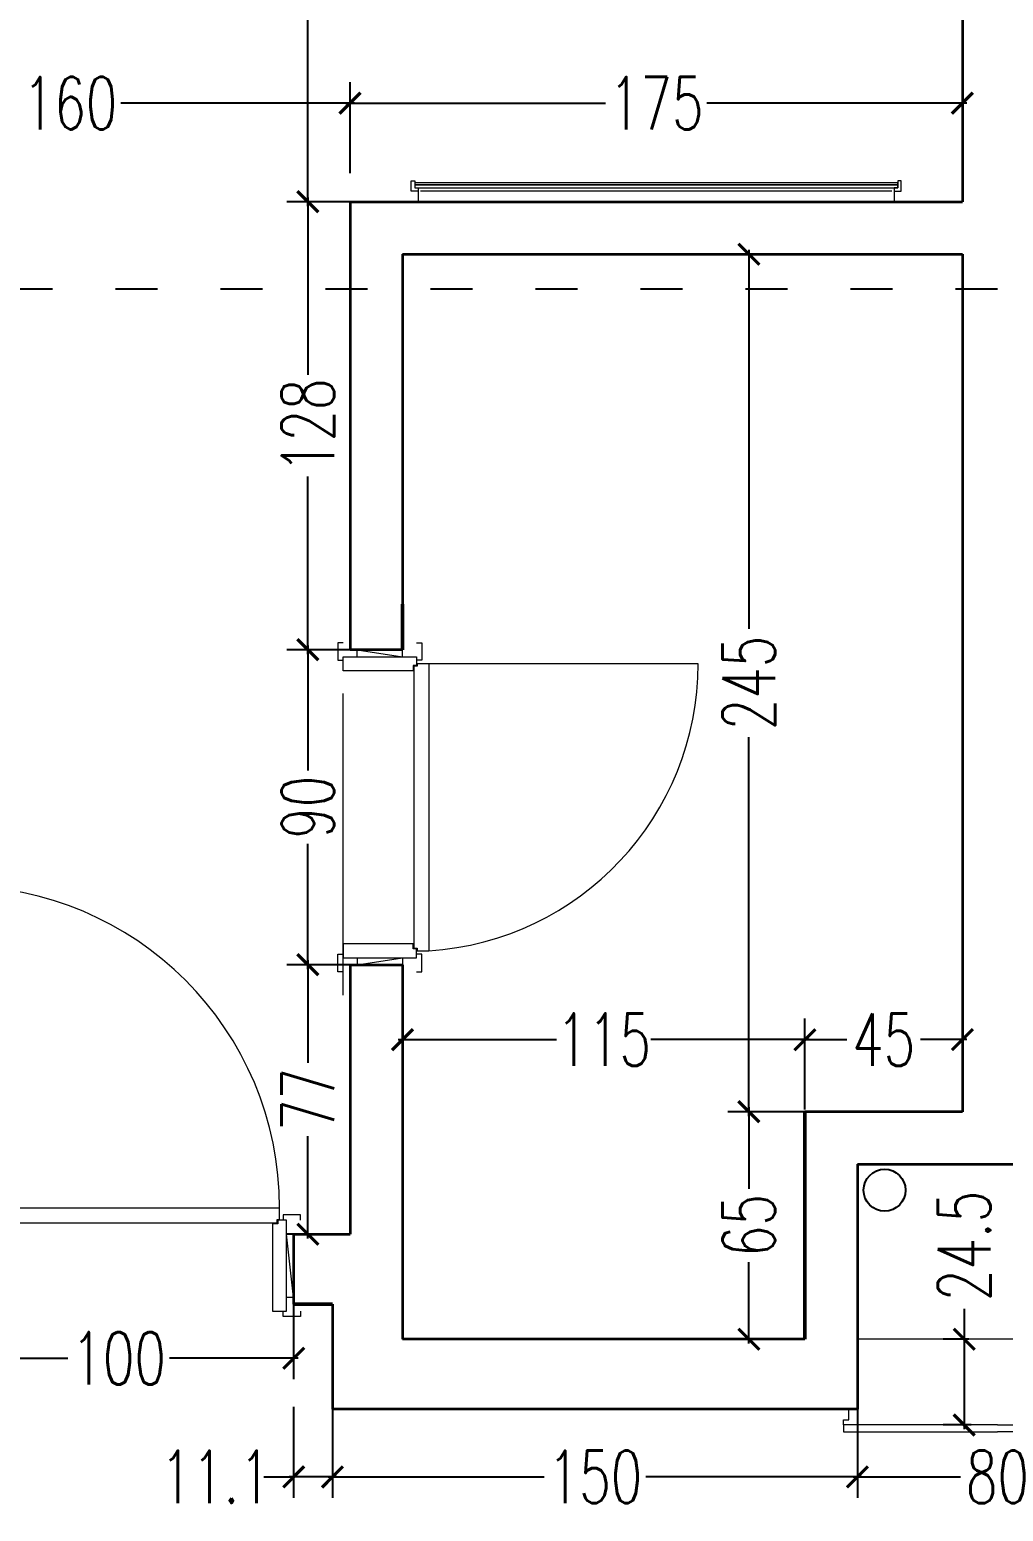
# Model space of a CAD drawing. Header units: centimetres. Extents: x -3207095 to 15275363, y -32656 to 4798027.
# Drawn here: x 695621.8 to 695900.1, y 4471648.6 to 4472072 of the extents above; entities that cross this region are included whole.
import ezdxf

# ---------------------------------------------------------------- set-up
doc = ezdxf.new("R2010")
doc.units = ezdxf.units.CM
doc.linetypes.add('ACAD_ISO03W100', pattern=[30, 12, -18])
doc.linetypes.add('DUZ', pattern=[500, 500])
doc.layers.get('0').update_dxf_attribs({"color": 1, "linetype": 'DUZ'})
for name, color, linetype in [('0 MC MAHAL', 94, 'Continuous'), ('DIM', 1, 'DUZ'), ('TESİSAT', 57, 'Continuous')]:
    doc.layers.add(name, color=color, linetype=linetype)
for name, color, linetype, lineweight in [('DUV', 220, 'Continuous', 50), ('DUVAR', 7, 'Continuous', 35), ('FE_MOBTEF.2', 33, 'Continuous', 18), ('KAPEN', 151, 'Continuous', 9)]:
    doc.layers.add(name, color=color, linetype=linetype, lineweight=lineweight)
doc.styles.add('DIM', font='ROMANSTW.SHX', dxfattribs={"width": 0.7})
doc.dimstyles.new('1_100', dxfattribs={"dimtxt": 15, "dimasz": 6, "dimexe": 6, "dimexo": 0, "dimgap": 2, "dimtad": 0, "dimdec": 1, "dimzin": 11, "dimdsep": 46, "dimtxsty": 'DIM', "dimblk": 'ARCHTICK', "dimcen": 3, "dimdle": 1.25, "dimclrt": 2, "dimadec": 0, "dimazin": 0, "dimtfac": 1.25, "dimtdec": 1, "dimtix": 1, "dimtofl": 0, "dimtmove": 1, "dimatfit": 3, "dimldrblk": 'ARCHTICK', "dimfxl": 20, "dimfxlon": 1, "dimtolj": 1, "dimtzin": 0, "dimarcsym": 0})

# ---------------------------------------------------------------- blocks, each defined once
blk = doc.blocks.new('new block')
at = {"layer": 'KAPEN'}
for p, q in [((105202.0528, 48261.8596), (105202.0198, 48261.8596)), ((105202.0528, 48261.8526), (105202.0528, 48261.8596)), ((105202.0628, 48261.8526), (105202.0528, 48261.8526)), ((105202.0628, 48261.0466), (105202.0628, 48261.8526)), ((105201.2498, 48261.0396), (105202.0528, 48261.0396)), ((105202.0528, 48261.0466), (105202.0628, 48261.0466)), ((105202.0528, 48261.0396), (105202.0528, 48261.0466))]:
    blk.add_line(p, q, dxfattribs=at)
for points in [[(105202.0548, 48261.9196), (105202.0398, 48261.9196), (105202.0398, 48261.8696), (105202.0548, 48261.8696)], [(105202.2648, 48261.9196), (105202.2798, 48261.9196), (105202.2798, 48261.8696), (105202.2648, 48261.8696)], [(105202.0198, 48261.0396), (105202.0198, 48261.8596)], [(105202.2248, 48261.8796), (105202.2248, 48261.8996), (105202.0948, 48261.8796), (105202.0948, 48261.8996)], [(105202.0548, 48260.9796), (105202.0398, 48260.9796), (105202.0398, 48261.0296), (105202.0548, 48261.0296)], [(105202.2248, 48261.0196), (105202.2248, 48260.9996), (105202.0948, 48261.0196), (105202.0948, 48260.9996)], [(105202.2648, 48260.9796), (105202.2798, 48260.9796), (105202.2798, 48261.0296), (105202.2648, 48261.0296)]]:
    blk.add_lwpolyline(points, dxfattribs=at)
for points in [[(105202.0548, 48261.8796), (105202.0548, 48261.8546), (105202.0648, 48261.8546), (105202.0648, 48261.8396), (105202.2648, 48261.8396), (105202.2648, 48261.8796)], [(105202.0548, 48261.0196), (105202.0548, 48261.0446), (105202.0648, 48261.0446), (105202.0648, 48261.0596), (105202.2648, 48261.0596), (105202.2648, 48261.0196)]]:
    blk.add_lwpolyline(points, close=True, dxfattribs=at)
blk.add_arc((105202.0715, 48261.0396), 0.8216, 93.6023, 180, dxfattribs=at)
blk = doc.blocks.new('K210')
for p, q in [((0.04, 0.985), (0.04, 0.032)), ((0.96, 0.032), (0.96, 0.065)), ((0.04, 0.032), (0.047, 0.032)), ((0.047, 0.032), (0.047, 0.022)), ((0.047, 0.022), (0.953, 0.022)), ((0.953, 0.032), (0.96, 0.032)), ((0.953, 0.022), (0.953, 0.032))]:
    blk.add_line(p, q)
for points in [[(-0.02, 0.03), (-0.02, 0.045), (0.03, 0.045), (0.03, 0.03)], [(0.04, 0.065), (0.96, 0.065)], [(1.02, 0.03), (1.02, 0.045), (0.97, 0.045), (0.97, 0.03)], [(0.02, -0.19), (0, -0.19), (0.02, -0.01), (0, -0.01)], [(0.98, -0.19), (1, -0.19), (0.98, -0.01), (1, -0.01)], [(-0.02, -0.23), (-0.02, -0.245), (0.03, -0.245), (0.03, -0.23)], [(1.02, -0.23), (1.02, -0.245), (0.97, -0.245), (0.97, -0.23)]]:
    blk.add_lwpolyline(points)
for points in [[(0.02, 0.03), (0.045, 0.03), (0.045, 0.02), (0.06, 0.02), (0.06, -0.23), (0.02, -0.23)], [(0.98, 0.03), (0.955, 0.03), (0.955, 0.02), (0.94, 0.02), (0.94, -0.23), (0.98, -0.23)]]:
    blk.add_lwpolyline(points, close=True)
blk.add_arc((0.04, 0.065), 0.92, 0, 90)
blk = doc.blocks.new('rgtkjıtdkfgölv')
at = {"layer": 'FE_MOBTEF.2'}
for p, q in [((104445.9076, 48877.9319), (104445.9076, 48877.9619)), ((104447.2679, 48877.9319), (104447.2679, 48877.9619)), ((104445.9079, 48877.9319), (104445.8879, 48877.9319)), ((104445.8879, 48877.9319), (104445.8879, 48877.9019)), ((104445.8879, 48877.9019), (104445.8979, 48877.9019)), ((104445.8979, 48877.9139), (104445.8979, 48877.9219)), ((104445.8979, 48877.9219), (104447.2779, 48877.9219)), ((104445.8979, 48877.9219), (104445.9079, 48877.9219)), ((104445.8979, 48877.9019), (104445.8979, 48877.9219)), ((104445.8979, 48877.9079), (104445.8979, 48877.9139)), ((104445.8979, 48877.9139), (104447.2779, 48877.9139)), ((104447.2779, 48877.9139), (104445.8979, 48877.9139)), ((104447.2779, 48877.9079), (104445.8979, 48877.9079)), ((104445.9079, 48877.9219), (104445.9079, 48877.9319)), ((104447.2612, 48877.9319), (104445.9143, 48877.9319)), ((104447.2679, 48877.9319), (104447.2879, 48877.9319)), ((104447.2679, 48877.9219), (104447.2679, 48877.9319)), ((104447.2779, 48877.9219), (104447.2679, 48877.9219)), ((104447.2779, 48877.9019), (104447.2779, 48877.9219)), ((104447.2779, 48877.9219), (104447.2779, 48877.9139)), ((104447.2779, 48877.9139), (104447.2779, 48877.9079)), ((104447.2879, 48877.9019), (104447.2779, 48877.9019)), ((104447.2879, 48877.9319), (104447.2879, 48877.9019))]:
    blk.add_line(p, q, dxfattribs=at)
blk = doc.blocks.new('_ArchTick')
at = {"color": 0, "linetype": 'ByBlock', "const_width": 0.15}
blk.add_lwpolyline([(-0.5, -0.5), (0.5, 0.5)], dxfattribs=at)
blk = doc.blocks.new('*D1496')
at = {"layer": 'Defpoints', "color": 0, "linetype": 'Continuous', "lineweight": 5, "transparency": 16777216}
for p in [(695701.32, 4471804.8), (695713.37, 4471804.8), (695713.37, 4471727.8)]:
    blk.add_point(p, dxfattribs=at)
at = {"layer": 'DIM', "color": 0, "linetype": 'Continuous', "lineweight": -2, "transparency": 16777216}
for p, q in [((695713.37, 4471804.8), (695695.32, 4471804.8)), ((695701.32, 4471806.05), (695701.32, 4471776.8)), ((695701.32, 4471726.55), (695701.32, 4471755.8)), ((695713.37, 4471727.8), (695695.32, 4471727.8))]:
    blk.add_line(p, q, dxfattribs=at)
at = {"layer": 'DIM', "color": 0, "linetype": 'Continuous', "lineweight": -2, "transparency": 16777216, "xscale": 6, "yscale": 6, "zscale": 6}
for p, rotation in [((695701.32, 4471804.8), 90), ((695701.32, 4471727.8), 270)]:
    blk.add_blockref('_ArchTick', p, dxfattribs=dict(at, rotation=rotation))
at = {"layer": 'DIM', "color": 2, "linetype": 'Continuous', "lineweight": 5, "transparency": 16777216, "insert": (695701.32, 4471766.3), "char_height": 15, "attachment_point": 5, "rotation": 90, "style": 'DIM'}
blk.add_mtext('\\A1;77', dxfattribs=at)
blk = doc.blocks.new('*D1497')
at = {"layer": 'Defpoints', "color": 0, "linetype": 'Continuous', "lineweight": 5, "transparency": 16777216}
for p in [(695701.32, 4471894.8), (695713.37, 4471894.8), (695713.37, 4471804.8)]:
    blk.add_point(p, dxfattribs=at)
at = {"layer": 'DIM', "color": 0, "linetype": 'Continuous', "lineweight": -2, "transparency": 16777216}
for p, q in [((695713.37, 4471894.8), (695695.32, 4471894.8)), ((695701.32, 4471896.05), (695701.32, 4471860.3)), ((695701.32, 4471803.55), (695701.32, 4471839.3)), ((695713.37, 4471804.8), (695695.32, 4471804.8))]:
    blk.add_line(p, q, dxfattribs=at)
at = {"layer": 'DIM', "color": 0, "linetype": 'Continuous', "lineweight": -2, "transparency": 16777216, "xscale": 6, "yscale": 6, "zscale": 6}
for p, rotation in [((695701.32, 4471894.8), 90), ((695701.32, 4471804.8), 270)]:
    blk.add_blockref('_ArchTick', p, dxfattribs=dict(at, rotation=rotation))
at = {"layer": 'DIM', "color": 2, "linetype": 'Continuous', "lineweight": 5, "transparency": 16777216, "insert": (695701.32, 4471849.8), "char_height": 15, "attachment_point": 5, "rotation": 90, "style": 'DIM'}
blk.add_mtext('\\A1;90', dxfattribs=at)
blk = doc.blocks.new('*D1498')
at = {"layer": 'Defpoints', "color": 0, "linetype": 'Continuous', "lineweight": 5, "transparency": 16777216}
for p in [(695701.32, 4472022.8), (695713.37, 4472022.8), (695713.37, 4471894.8)]:
    blk.add_point(p, dxfattribs=at)
at = {"layer": 'DIM', "color": 0, "linetype": 'Continuous', "lineweight": -2, "transparency": 16777216}
for p, q in [((695713.37, 4472022.8), (695695.32, 4472022.8)), ((695701.32, 4472024.05), (695701.32, 4471973.3)), ((695701.32, 4471893.55), (695701.32, 4471944.3)), ((695713.37, 4471894.8), (695695.32, 4471894.8))]:
    blk.add_line(p, q, dxfattribs=at)
at = {"layer": 'DIM', "color": 0, "linetype": 'Continuous', "lineweight": -2, "transparency": 16777216, "xscale": 6, "yscale": 6, "zscale": 6}
for p, rotation in [((695701.32, 4472022.8), 90), ((695701.32, 4471894.8), 270)]:
    blk.add_blockref('_ArchTick', p, dxfattribs=dict(at, rotation=rotation))
at = {"layer": 'DIM', "color": 2, "linetype": 'Continuous', "lineweight": 5, "transparency": 16777216, "insert": (695701.32, 4471958.8), "char_height": 15, "attachment_point": 5, "rotation": 90, "style": 'DIM'}
blk.add_mtext('\\A1;128', dxfattribs=at)
blk = doc.blocks.new('*D1499')
at = {"layer": 'Defpoints', "color": 0, "linetype": 'Continuous', "lineweight": 5, "transparency": 16777216}
for p in [(695701.32, 4472522.8), (695713.37, 4472522.8), (695713.37, 4472022.8)]:
    blk.add_point(p, dxfattribs=at)
at = {"layer": 'DIM', "color": 0, "linetype": 'Continuous', "lineweight": -2, "transparency": 16777216}
for p, q in [((695713.37, 4472522.8), (695695.32, 4472522.8)), ((695701.32, 4472524.05), (695701.32, 4472288.3)), ((695701.32, 4472021.55), (695701.32, 4472257.3)), ((695713.37, 4472022.8), (695695.32, 4472022.8))]:
    blk.add_line(p, q, dxfattribs=at)
at = {"layer": 'DIM', "color": 0, "linetype": 'Continuous', "lineweight": -2, "transparency": 16777216, "xscale": 6, "yscale": 6, "zscale": 6}
for p, rotation in [((695701.32, 4472522.8), 90), ((695701.32, 4472022.8), 270)]:
    blk.add_blockref('_ArchTick', p, dxfattribs=dict(at, rotation=rotation))
at = {"layer": 'DIM', "color": 2, "linetype": 'Continuous', "lineweight": 5, "transparency": 16777216, "insert": (695701.32, 4472272.8), "char_height": 15, "attachment_point": 5, "rotation": 90, "style": 'DIM'}
blk.add_mtext('\\A1;500', dxfattribs=at)
blk = doc.blocks.new('*D1500')
at = {"layer": 'Defpoints', "color": 0, "linetype": 'Continuous', "lineweight": 5, "transparency": 16777216}
for p in [(695713.37, 4472050.97), (695713.37, 4472022.8), (695888.37, 4472022.8)]:
    blk.add_point(p, dxfattribs=at)
at = {"layer": 'DIM', "color": 0, "linetype": 'Continuous', "lineweight": -2, "transparency": 16777216}
for p, q in [((695713.37, 4472030.97), (695713.37, 4472056.97)), ((695888.37, 4472030.97), (695888.37, 4472056.97)), ((695712.12, 4472050.97), (695786.37, 4472050.97)), ((695889.62, 4472050.97), (695815.37, 4472050.97))]:
    blk.add_line(p, q, dxfattribs=at)
at = {"layer": 'DIM', "color": 0, "linetype": 'Continuous', "lineweight": -2, "transparency": 16777216, "xscale": 6, "yscale": 6, "zscale": 6, "rotation": 180}
blk.add_blockref('_ArchTick', (695713.37, 4472050.97), dxfattribs=at)
at = {"layer": 'DIM', "color": 0, "linetype": 'Continuous', "lineweight": -2, "transparency": 16777216, "xscale": 6, "yscale": 6, "zscale": 6}
blk.add_blockref('_ArchTick', (695888.37, 4472050.97), dxfattribs=at)
at = {"layer": 'DIM', "color": 2, "linetype": 'Continuous', "lineweight": 5, "transparency": 16777216, "insert": (695800.87, 4472050.97), "char_height": 15, "attachment_point": 5, "style": 'DIM'}
blk.add_mtext('\\A1;175', dxfattribs=at)
blk = doc.blocks.new('*D1501')
at = {"layer": 'Defpoints', "color": 0, "linetype": 'Continuous', "lineweight": 5, "transparency": 16777216}
for p in [(695553.37, 4472050.97), (695553.37, 4472022.8), (695713.37, 4472022.8)]:
    blk.add_point(p, dxfattribs=at)
at = {"layer": 'DIM', "color": 0, "linetype": 'Continuous', "lineweight": -2, "transparency": 16777216}
for p, q in [((695553.37, 4472030.97), (695553.37, 4472056.97)), ((695713.37, 4472030.97), (695713.37, 4472056.97)), ((695552.12, 4472050.97), (695618.87, 4472050.97)), ((695714.62, 4472050.97), (695647.87, 4472050.97))]:
    blk.add_line(p, q, dxfattribs=at)
at = {"layer": 'DIM', "color": 0, "linetype": 'Continuous', "lineweight": -2, "transparency": 16777216, "xscale": 6, "yscale": 6, "zscale": 6, "rotation": 180}
blk.add_blockref('_ArchTick', (695553.37, 4472050.97), dxfattribs=at)
at = {"layer": 'DIM', "color": 0, "linetype": 'Continuous', "lineweight": -2, "transparency": 16777216, "xscale": 6, "yscale": 6, "zscale": 6}
blk.add_blockref('_ArchTick', (695713.37, 4472050.97), dxfattribs=at)
at = {"layer": 'DIM', "color": 2, "linetype": 'Continuous', "lineweight": 5, "transparency": 16777216, "insert": (695633.37, 4472050.97), "char_height": 15, "attachment_point": 5, "style": 'DIM'}
blk.add_mtext('\\A1;160', dxfattribs=at)
blk = doc.blocks.new('*D1561')
at = {"layer": 'Defpoints', "color": 0, "linetype": 'Continuous', "lineweight": 5, "transparency": 16777216}
for p in [(695697.26, 4471686.35), (695708.37, 4471686.15), (695697.26, 4471658.45)]:
    blk.add_point(p, dxfattribs=at)
at = {"layer": 'DIM', "color": 0, "linetype": 'Continuous', "lineweight": -2, "transparency": 16777216}
for p, q in [((695697.26, 4471678.45), (695697.26, 4471652.45)), ((695708.37, 4471678.45), (695708.37, 4471652.45)), ((695688.72, 4471658.45), (695697.26, 4471658.45)), ((695709.62, 4471658.45), (695696.01, 4471658.45))]:
    blk.add_line(p, q, dxfattribs=at)
at = {"layer": 'DIM', "color": 0, "linetype": 'Continuous', "lineweight": -2, "transparency": 16777216, "xscale": 6, "yscale": 6, "zscale": 6, "rotation": 180}
blk.add_blockref('_ArchTick', (695697.26, 4471658.45), dxfattribs=at)
at = {"layer": 'DIM', "color": 0, "linetype": 'Continuous', "lineweight": -2, "transparency": 16777216, "xscale": 6, "yscale": 6, "zscale": 6}
blk.add_blockref('_ArchTick', (695708.37, 4471658.45), dxfattribs=at)
at = {"layer": 'DIM', "color": 2, "linetype": 'Continuous', "lineweight": 5, "transparency": 16777216, "insert": (695674.97, 4471658.45), "char_height": 15, "attachment_point": 5, "style": 'DIM'}
blk.add_mtext('\\A1;11.1', dxfattribs=at)
blk = doc.blocks.new('*D1562')
at = {"layer": 'Defpoints', "color": 0, "linetype": 'Continuous', "lineweight": 5, "transparency": 16777216}
for p in [(695597.26, 4471707.8), (695697.26, 4471707.8), (695697.26, 4471692.35)]:
    blk.add_point(p, dxfattribs=at)
at = {"layer": 'DIM', "color": 0, "linetype": 'Continuous', "lineweight": -2, "transparency": 16777216}
for p, q in [((695597.26, 4471707.8), (695597.26, 4471686.35)), ((695697.26, 4471707.8), (695697.26, 4471686.35)), ((695596.01, 4471692.35), (695632.76, 4471692.35)), ((695698.51, 4471692.35), (695661.76, 4471692.35))]:
    blk.add_line(p, q, dxfattribs=at)
at = {"layer": 'DIM', "color": 0, "linetype": 'Continuous', "lineweight": -2, "transparency": 16777216, "xscale": 6, "yscale": 6, "zscale": 6, "rotation": 180}
blk.add_blockref('_ArchTick', (695597.26, 4471692.35), dxfattribs=at)
at = {"layer": 'DIM', "color": 0, "linetype": 'Continuous', "lineweight": -2, "transparency": 16777216, "xscale": 6, "yscale": 6, "zscale": 6}
blk.add_blockref('_ArchTick', (695697.26, 4471692.35), dxfattribs=at)
at = {"layer": 'DIM', "color": 2, "linetype": 'Continuous', "lineweight": 5, "transparency": 16777216, "insert": (695647.26, 4471692.35), "char_height": 15, "attachment_point": 5, "style": 'DIM'}
blk.add_mtext('\\A1;100', dxfattribs=at)
blk = doc.blocks.new('*D1574')
at = {"layer": 'Defpoints', "color": 0, "linetype": 'Continuous', "lineweight": 5, "transparency": 16777216}
for p in [(695708.37, 4471677.8), (695858.37, 4471677.8), (695858.37, 4471658.45)]:
    blk.add_point(p, dxfattribs=at)
at = {"layer": 'DIM', "color": 0, "linetype": 'Continuous', "lineweight": -2, "transparency": 16777216}
for p, q in [((695708.37, 4471677.8), (695708.37, 4471652.45)), ((695858.37, 4471677.8), (695858.37, 4471652.45)), ((695707.12, 4471658.45), (695768.87, 4471658.45)), ((695859.62, 4471658.45), (695797.87, 4471658.45))]:
    blk.add_line(p, q, dxfattribs=at)
at = {"layer": 'DIM', "color": 0, "linetype": 'Continuous', "lineweight": -2, "transparency": 16777216, "xscale": 6, "yscale": 6, "zscale": 6, "rotation": 180}
blk.add_blockref('_ArchTick', (695708.37, 4471658.45), dxfattribs=at)
at = {"layer": 'DIM', "color": 0, "linetype": 'Continuous', "lineweight": -2, "transparency": 16777216, "xscale": 6, "yscale": 6, "zscale": 6}
blk.add_blockref('_ArchTick', (695858.37, 4471658.45), dxfattribs=at)
at = {"layer": 'DIM', "color": 2, "linetype": 'Continuous', "lineweight": 5, "transparency": 16777216, "insert": (695783.37, 4471658.45), "char_height": 15, "attachment_point": 5, "style": 'DIM'}
blk.add_mtext('\\A1;150', dxfattribs=at)
blk = doc.blocks.new('*D1575')
at = {"layer": 'Defpoints', "color": 0, "linetype": 'Continuous', "lineweight": 5, "transparency": 16777216}
for p in [(695858.37, 4471677.8), (695938.37, 4471677.8), (695938.37, 4471658.45)]:
    blk.add_point(p, dxfattribs=at)
at = {"layer": 'DIM', "color": 0, "linetype": 'Continuous', "lineweight": -2, "transparency": 16777216}
for p, q in [((695858.37, 4471677.8), (695858.37, 4471652.45)), ((695938.37, 4471677.8), (695938.37, 4471652.45)), ((695857.12, 4471658.45), (695887.87, 4471658.45)), ((695939.62, 4471658.45), (695908.87, 4471658.45))]:
    blk.add_line(p, q, dxfattribs=at)
at = {"layer": 'DIM', "color": 0, "linetype": 'Continuous', "lineweight": -2, "transparency": 16777216, "xscale": 6, "yscale": 6, "zscale": 6, "rotation": 180}
blk.add_blockref('_ArchTick', (695858.37, 4471658.45), dxfattribs=at)
at = {"layer": 'DIM', "color": 0, "linetype": 'Continuous', "lineweight": -2, "transparency": 16777216, "xscale": 6, "yscale": 6, "zscale": 6}
blk.add_blockref('_ArchTick', (695938.37, 4471658.45), dxfattribs=at)
at = {"layer": 'DIM', "color": 2, "linetype": 'Continuous', "lineweight": 5, "transparency": 16777216, "insert": (695898.37, 4471658.45), "char_height": 15, "attachment_point": 5, "style": 'DIM'}
blk.add_mtext('\\A1;80', dxfattribs=at)
blk = doc.blocks.new('*D1587')
at = {"layer": 'Defpoints', "color": 0, "linetype": 'Continuous', "lineweight": 5, "transparency": 16777216}
for p in [(695890.21, 4471697.8), (695888.87, 4471673.3), (695890.87, 4471673.3)]:
    blk.add_point(p, dxfattribs=at)
at = {"layer": 'DIM', "color": 0, "linetype": 'Continuous', "lineweight": -2, "transparency": 16777216}
for p, q in [((695888.87, 4471706.44), (695888.87, 4471697.8)), ((695888.87, 4471699.05), (695888.87, 4471672.05)), ((695890.21, 4471697.8), (695882.87, 4471697.8)), ((695890.87, 4471673.3), (695882.87, 4471673.3))]:
    blk.add_line(p, q, dxfattribs=at)
at = {"layer": 'DIM', "color": 0, "linetype": 'Continuous', "lineweight": -2, "transparency": 16777216, "xscale": 6, "yscale": 6, "zscale": 6}
for p, rotation in [((695888.87, 4471697.8), 90), ((695888.87, 4471673.3), 270)]:
    blk.add_blockref('_ArchTick', p, dxfattribs=dict(at, rotation=rotation))
at = {"layer": 'DIM', "color": 2, "linetype": 'Continuous', "lineweight": 5, "transparency": 16777216, "insert": (695888.87, 4471724.44), "char_height": 15, "attachment_point": 5, "rotation": 90, "style": 'DIM'}
blk.add_mtext('\\A1;24.5', dxfattribs=at)
blk = doc.blocks.new('*D1619')
at = {"layer": 'Defpoints', "color": 0, "linetype": 'Continuous', "lineweight": 5, "transparency": 16777216}
for p in [(695843.37, 4471783.39), (695843.37, 4471762.8), (695888.37, 4471762.8)]:
    blk.add_point(p, dxfattribs=at)
at = {"layer": 'DIM', "color": 0, "linetype": 'Continuous', "lineweight": -2, "transparency": 16777216}
for p, q in [((695843.37, 4471763.39), (695843.37, 4471789.39)), ((695888.37, 4471763.39), (695888.37, 4471789.39)), ((695842.12, 4471783.39), (695855.37, 4471783.39)), ((695889.62, 4471783.39), (695876.37, 4471783.39))]:
    blk.add_line(p, q, dxfattribs=at)
at = {"layer": 'DIM', "color": 0, "linetype": 'Continuous', "lineweight": -2, "transparency": 16777216, "xscale": 6, "yscale": 6, "zscale": 6, "rotation": 180}
blk.add_blockref('_ArchTick', (695843.37, 4471783.39), dxfattribs=at)
at = {"layer": 'DIM', "color": 0, "linetype": 'Continuous', "lineweight": -2, "transparency": 16777216, "xscale": 6, "yscale": 6, "zscale": 6}
blk.add_blockref('_ArchTick', (695888.37, 4471783.39), dxfattribs=at)
at = {"layer": 'DIM', "color": 2, "linetype": 'Continuous', "lineweight": 5, "transparency": 16777216, "insert": (695865.87, 4471783.39), "char_height": 15, "attachment_point": 5, "style": 'DIM'}
blk.add_mtext('\\A1;45', dxfattribs=at)
blk = doc.blocks.new('*D1620')
at = {"layer": 'Defpoints', "color": 0, "linetype": 'Continuous', "lineweight": 5, "transparency": 16777216}
for p in [(695728.37, 4471783.39), (695728.37, 4471762.8), (695843.37, 4471762.8)]:
    blk.add_point(p, dxfattribs=at)
at = {"layer": 'DIM', "color": 0, "linetype": 'Continuous', "lineweight": -2, "transparency": 16777216}
for p, q in [((695728.37, 4471763.39), (695728.37, 4471789.39)), ((695843.37, 4471763.39), (695843.37, 4471789.39)), ((695727.12, 4471783.39), (695772.37, 4471783.39)), ((695844.62, 4471783.39), (695799.37, 4471783.39))]:
    blk.add_line(p, q, dxfattribs=at)
at = {"layer": 'DIM', "color": 0, "linetype": 'Continuous', "lineweight": -2, "transparency": 16777216, "xscale": 6, "yscale": 6, "zscale": 6, "rotation": 180}
blk.add_blockref('_ArchTick', (695728.37, 4471783.39), dxfattribs=at)
at = {"layer": 'DIM', "color": 0, "linetype": 'Continuous', "lineweight": -2, "transparency": 16777216, "xscale": 6, "yscale": 6, "zscale": 6}
blk.add_blockref('_ArchTick', (695843.37, 4471783.39), dxfattribs=at)
at = {"layer": 'DIM', "color": 2, "linetype": 'Continuous', "lineweight": 5, "transparency": 16777216, "insert": (695785.87, 4471783.39), "char_height": 15, "attachment_point": 5, "style": 'DIM'}
blk.add_mtext('\\A1;115', dxfattribs=at)
blk = doc.blocks.new('*D1621')
at = {"layer": 'Defpoints', "color": 0, "linetype": 'Continuous', "lineweight": 5, "transparency": 16777216}
for p in [(695827.35, 4471762.8), (695843.37, 4471762.8), (695843.37, 4471697.8)]:
    blk.add_point(p, dxfattribs=at)
at = {"layer": 'DIM', "color": 0, "linetype": 'Continuous', "lineweight": -2, "transparency": 16777216}
for p, q in [((695843.37, 4471762.8), (695821.35, 4471762.8)), ((695827.35, 4471764.05), (695827.35, 4471740.8)), ((695827.35, 4471696.55), (695827.35, 4471719.8)), ((695843.37, 4471697.8), (695821.35, 4471697.8))]:
    blk.add_line(p, q, dxfattribs=at)
at = {"layer": 'DIM', "color": 0, "linetype": 'Continuous', "lineweight": -2, "transparency": 16777216, "xscale": 6, "yscale": 6, "zscale": 6}
for p, rotation in [((695827.35, 4471762.8), 90), ((695827.35, 4471697.8), 270)]:
    blk.add_blockref('_ArchTick', p, dxfattribs=dict(at, rotation=rotation))
at = {"layer": 'DIM', "color": 2, "linetype": 'Continuous', "lineweight": 5, "transparency": 16777216, "insert": (695827.35, 4471730.3), "char_height": 15, "attachment_point": 5, "rotation": 90, "style": 'DIM'}
blk.add_mtext('\\A1;65', dxfattribs=at)
blk = doc.blocks.new('*D1622')
at = {"layer": 'Defpoints', "color": 0, "linetype": 'Continuous', "lineweight": 5, "transparency": 16777216}
for p in [(695827.35, 4472007.8), (695843.37, 4472007.8), (695843.37, 4471762.8)]:
    blk.add_point(p, dxfattribs=at)
at = {"layer": 'DIM', "color": 0, "linetype": 'Continuous', "lineweight": -2, "transparency": 16777216}
for p, q in [((695827.35, 4472009.05), (695827.35, 4471900.8)), ((695843.37, 4472007.8), (695821.35, 4472007.8)), ((695827.35, 4471761.55), (695827.35, 4471869.8)), ((695843.37, 4471762.8), (695821.35, 4471762.8))]:
    blk.add_line(p, q, dxfattribs=at)
at = {"layer": 'DIM', "color": 0, "linetype": 'Continuous', "lineweight": -2, "transparency": 16777216, "xscale": 6, "yscale": 6, "zscale": 6}
for p, rotation in [((695827.35, 4472007.8), 90), ((695827.35, 4471762.8), 270)]:
    blk.add_blockref('_ArchTick', p, dxfattribs=dict(at, rotation=rotation))
at = {"layer": 'DIM', "color": 2, "linetype": 'Continuous', "lineweight": 5, "transparency": 16777216, "insert": (695827.35, 4471885.3), "char_height": 15, "attachment_point": 5, "rotation": 90, "style": 'DIM'}
blk.add_mtext('\\A1;245', dxfattribs=at)

msp = doc.modelspace()

# ---------------------------------------------------------------- linework, layer by layer
at = {"color": 232, "linetype": 'ACAD_ISO03W100'}
msp.add_line((697128.37, 4471997.8), (693188.37, 4471997.8), dxfattribs=at)
at = {"layer": 'DUV'}
for p, q in [((695728.37, 4471907.8), (695728.37, 4471894.8)), ((695843.37, 4471762.8), (695843.37, 4471697.8)), ((695697.26, 4471707.8), (695708.37, 4471707.8))]:
    msp.add_line(p, q, dxfattribs=at)
at = {"layer": 'DUVAR'}
for p, q in [((695888.37, 4472522.8), (695888.37, 4472022.8)), ((695713.37, 4472022.8), (695888.37, 4472022.8)), ((695713.37, 4472022.8), (695713.37, 4471894.8)), ((695728.37, 4472007.8), (695888.37, 4472007.8)), ((695728.37, 4472007.8), (695728.37, 4471894.8)), ((695888.37, 4472007.8), (695888.37, 4471762.8)), ((695728.37, 4471894.8), (695713.37, 4471894.8)), ((695713.37, 4471804.8), (695713.37, 4471727.8)), ((695713.37, 4471804.8), (695728.37, 4471804.8)), ((695728.37, 4471804.8), (695728.37, 4471697.8)), ((695888.37, 4471762.8), (695843.37, 4471762.8)), ((695843.37, 4471762.8), (695843.37, 4471697.8)), ((695858.37, 4471747.8), (695938.37, 4471747.8)), ((695858.37, 4471747.8), (695858.37, 4471677.8)), ((695697.26, 4471727.8), (695713.37, 4471727.8)), ((695697.26, 4471727.8), (695697.26, 4471707.8)), ((695708.37, 4471707.8), (695697.26, 4471707.8)), ((695708.37, 4471707.8), (695708.37, 4471677.8)), ((695843.37, 4471697.8), (695728.37, 4471697.8)), ((695858.37, 4471677.8), (695708.37, 4471677.8))]:
    msp.add_line(p, q, dxfattribs=at)
at = {"layer": 'KAPEN'}
for p, q in [((695711.37, 4471796.06), (695711.37, 4471882.26)), ((695938.37, 4471697.8), (695858.37, 4471697.8))]:
    msp.add_line(p, q, dxfattribs=at)
msp.add_lwpolyline([(695858.37, 4471673.3), (695854.37, 4471673.3), (695854.37, 4471674.8), (695855.87, 4471674.8), (695855.87, 4471677.8), (695858.37, 4471677.8), (695858.37, 4471673.3)], close=True, dxfattribs=at)
msp.add_lwpolyline([(695858.37, 4471673.3), (695854.37, 4471673.3), (695854.37, 4471674.8), (695855.87, 4471674.8), (695855.87, 4471677.8), (695858.37, 4471677.8), (695858.37, 4471673.3)], close=True, dxfattribs=at)
for points in [[(695898.37, 4471673.3), (695854.37, 4471673.3), (695854.37, 4471671.3), (695898.37, 4471671.3)], [(695898.37, 4471673.3), (695942.37, 4471673.3), (695942.37, 4471671.3), (695898.37, 4471671.3)]]:
    msp.add_lwpolyline(points, dxfattribs=at)
at = {"layer": 'TESİSAT', "color": 8}
msp.add_circle((695866.13, 4471740.37), 6, dxfattribs=at)

# ---------------------------------------------------------------- block references
at = {"xscale": 100, "yscale": 100, "zscale": 100, "rotation": 180}
msp.add_blockref('new block', (11215937.85, 9297994.76), dxfattribs=at)
at = {"layer": '0 MC MAHAL', "xscale": -100, "yscale": 100, "zscale": 100, "rotation": 180}
msp.add_blockref('rgtkjıtdkfgölv', (-9748857.91, 9359818.99), dxfattribs=at)
at = {"layer": 'KAPEN', "xscale": 100, "yscale": 100, "zscale": 100}
msp.add_blockref('K210', (695597.26, 4471728.8), dxfattribs=at)

# ---------------------------------------------------------------- dimensions: what is measured, and where the dimension line sits
at = {"layer": 'DIM', "linetype": 'Continuous', "lineweight": 5}
for base, p1, p2, angle, picture, middle in [((695701.32, 4472522.8), (695713.37, 4472022.8), (695713.37, 4472522.8), 90, '*D1499', (695701.32, 4472272.8)), ((695553.37, 4472050.97), (695713.37, 4472022.8), (695553.37, 4472022.8), 0, '*D1501', (695633.37, 4472050.97)), ((695713.37, 4472050.97), (695888.37, 4472022.8), (695713.37, 4472022.8), 0, '*D1500', (695800.87, 4472050.97)), ((695701.32, 4472022.8), (695713.37, 4471894.8), (695713.37, 4472022.8), 90, '*D1498', (695701.32, 4471958.8)), ((695827.35, 4472007.8), (695843.37, 4471762.8), (695843.37, 4472007.8), 90, '*D1622', (695827.35, 4471885.3)), ((695701.32, 4471894.8), (695713.37, 4471804.8), (695713.37, 4471894.8), 90, '*D1497', (695701.32, 4471849.8)), ((695701.32, 4471804.8), (695713.37, 4471727.8), (695713.37, 4471804.8), 90, '*D1496', (695701.32, 4471766.3)), ((695827.35, 4471762.8), (695843.37, 4471697.8), (695843.37, 4471762.8), 90, '*D1621', (695827.35, 4471730.3)), ((695697.26, 4471692.35), (695597.26, 4471707.8), (695697.26, 4471707.8), 0, '*D1562', (695647.26, 4471692.35))]:
    dim = msp.add_linear_dim(base=base, p1=p1, p2=p2, angle=angle, dimstyle='1_100', dxfattribs=at)
    dim.commit()
    dim.dimension.update_dxf_attribs({"geometry": picture, "text_midpoint": middle})
for base, p1, p2, picture, middle in [((695728.37, 4471783.39), (695843.37, 4471762.8), (695728.37, 4471762.8), '*D1620', (695785.87, 4471783.39)), ((695843.37, 4471783.39), (695888.37, 4471762.8), (695843.37, 4471762.8), '*D1619', (695865.87, 4471783.39)), ((695858.37, 4471658.45), (695708.37, 4471677.8), (695858.37, 4471677.8), '*D1574', (695783.37, 4471658.45)), ((695938.37, 4471658.45), (695858.37, 4471677.8), (695938.37, 4471677.8), '*D1575', (695898.37, 4471658.45))]:
    dim = msp.add_linear_dim(base=base, p1=p1, p2=p2, dimstyle='1_100', dxfattribs=at)
    dim.commit()
    dim.dimension.update_dxf_attribs({"geometry": picture, "text_midpoint": middle})
for base, p1, p2, angle, picture, middle in [((695888.87, 4471673.3), (695890.21, 4471697.8), (695890.87, 4471673.3), 90, '*D1587', (695888.87, 4471724.44)), ((695697.26, 4471658.45), (695708.37, 4471686.15), (695697.26, 4471686.35), 0, '*D1561', (695674.97, 4471658.45))]:
    dim = msp.add_linear_dim(base=base, p1=p1, p2=p2, angle=angle, dimstyle='1_100', dxfattribs=at)
    dim.commit()
    dim.dimension.update_dxf_attribs({"geometry": picture, "text_midpoint": middle, "dimtype": 160})

doc.saveas('drawing.dxf')
